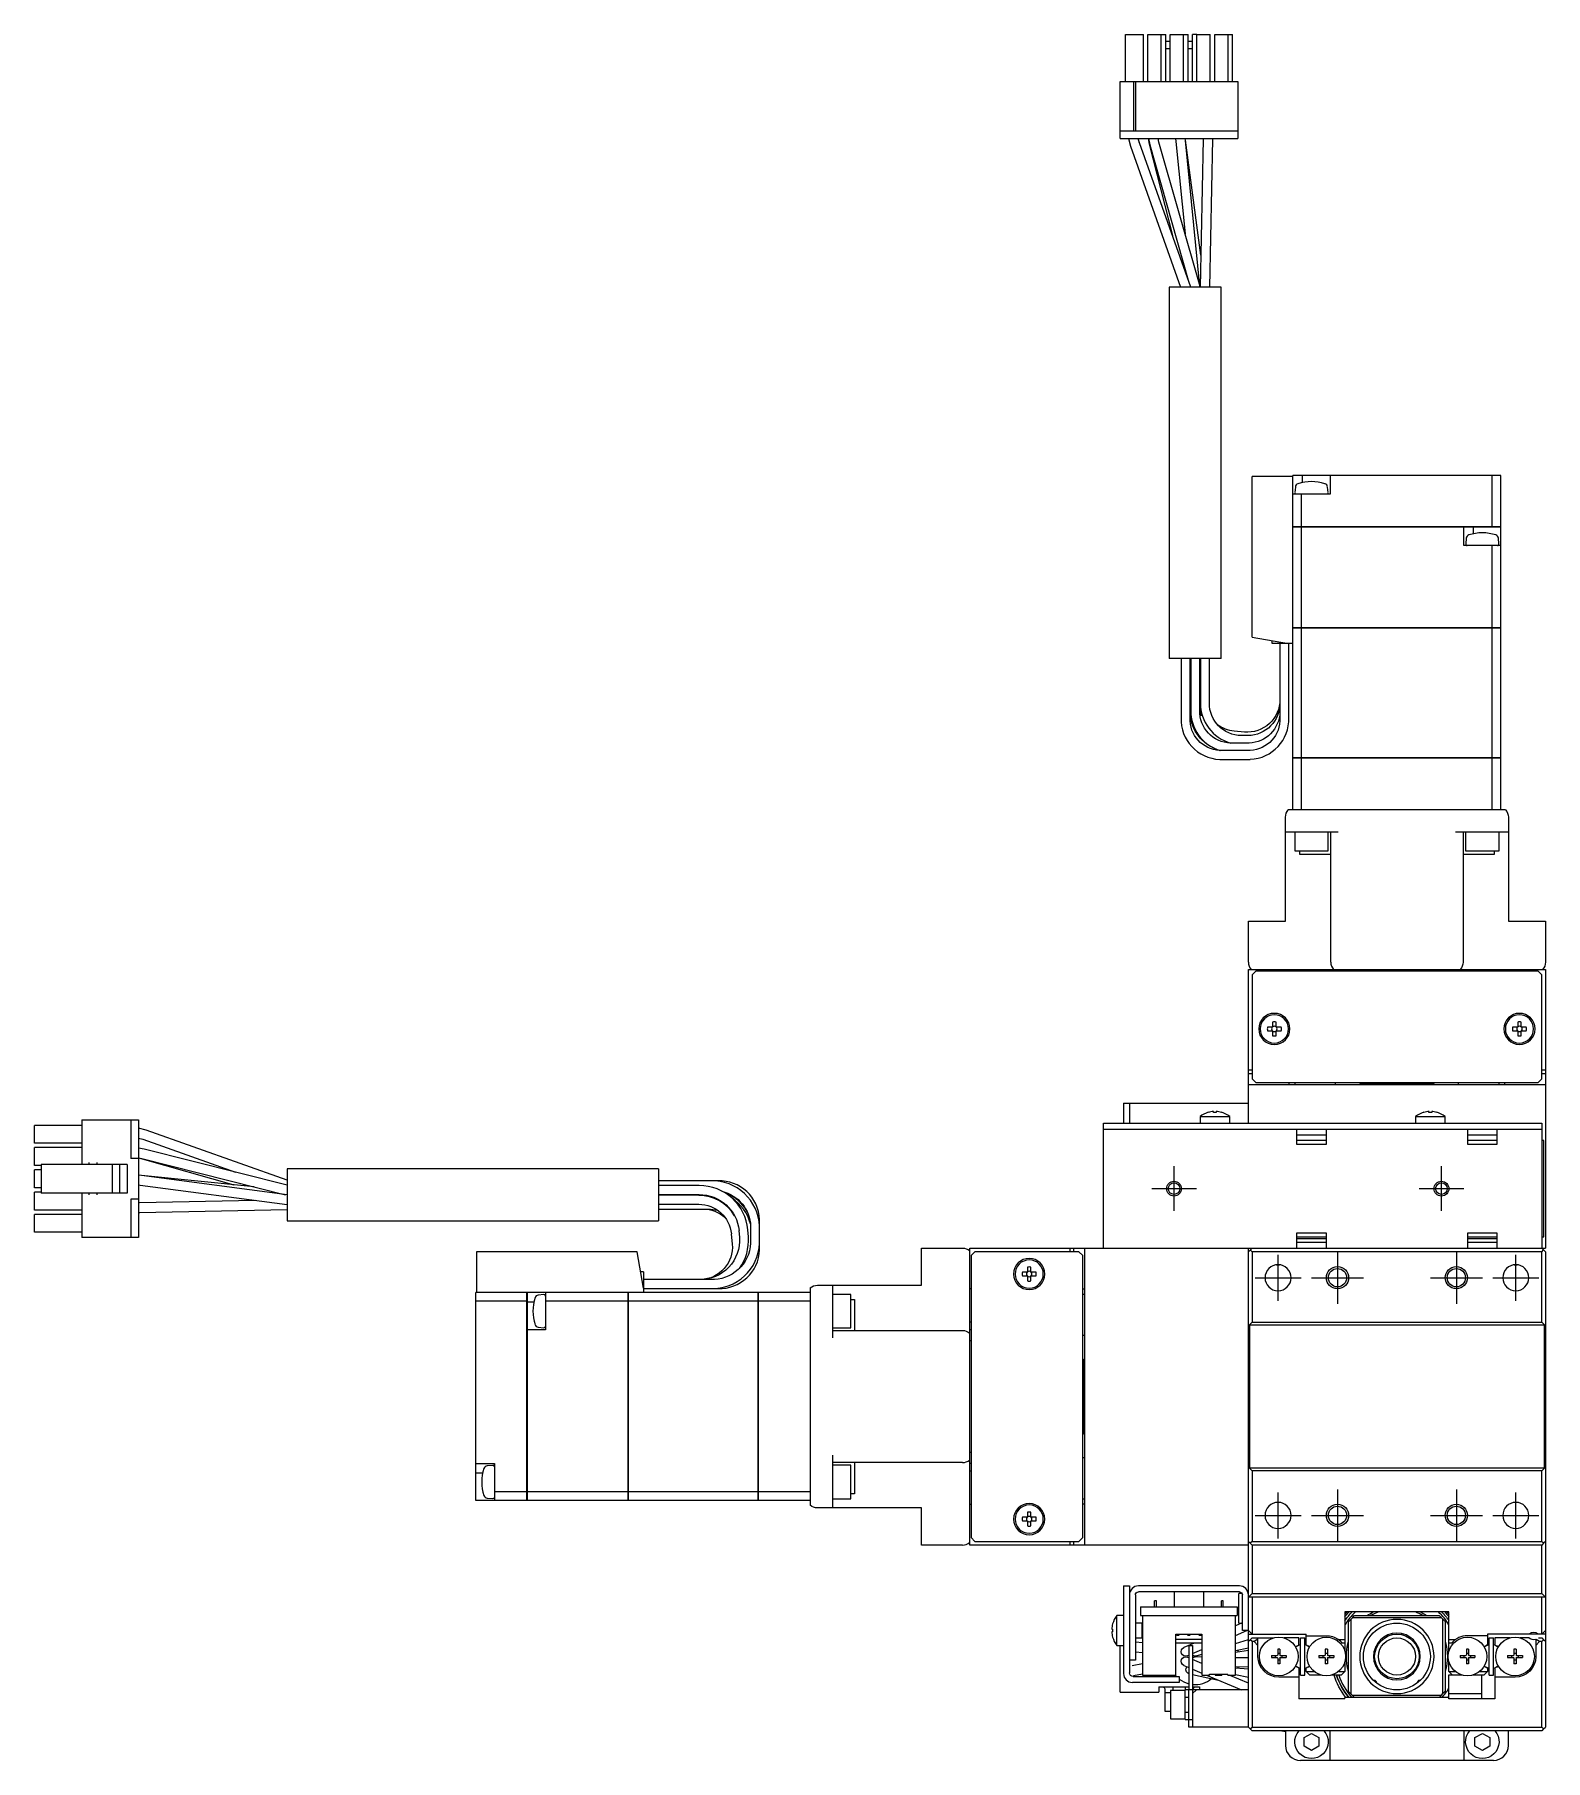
# Model space of a CAD drawing. Extents: x 0 to 1083, y -8 to 883.
# Drawn here: x 880.1 to 1083.5, y 329.9 to 562.3 of the extents above; entities that cross this region are included whole.
import ezdxf

# ---------------------------------------------------------------- set-up
doc = ezdxf.new("R2010")
doc.units = 0
doc.header["$LTSCALE"] = 0.5
doc.linetypes.add('CENTER', pattern=[50.8, 31.75, -6.35, 6.35, -6.35])
for name, color, linetype in [('MSM_CENTER', 1, 'CENTER'), ('MSM_CONTINUOUS', 7, 'CONTINUOUS'), ('MSM_NARROW', 5, 'CONTINUOUS')]:
    doc.layers.add(name, color=color, linetype=linetype)

msp = doc.modelspace()

# ---------------------------------------------------------------- linework, layer by layer
at = {"layer": 'MSM_CENTER'}
for p, q in [((1033.49, 403.91), (1033.49, 409.91)), ((1069.49, 403.91), (1069.49, 409.91)), ((1030.49, 406.91), (1036.49, 406.91)), ((1066.49, 406.91), (1072.49, 406.91)), ((1047.49, 391.81), (1047.49, 398.01)), ((1055.49, 398.41), (1055.49, 391.41)), ((1071.49, 398.41), (1071.49, 391.41)), ((1079.49, 391.81), (1079.49, 398.01)), ((1044.39, 394.91), (1050.59, 394.91)), ((1051.99, 394.91), (1058.99, 394.91)), ((1067.99, 394.91), (1074.99, 394.91)), ((1076.39, 394.91), (1082.59, 394.91)), ((1047.49, 359.81), (1047.49, 366.01)), ((1055.49, 366.41), (1055.49, 359.41)), ((1071.49, 366.41), (1071.49, 359.41)), ((1079.49, 359.81), (1079.49, 366.01)), ((1044.39, 362.91), (1050.59, 362.91)), ((1051.99, 362.91), (1058.99, 362.91)), ((1067.99, 362.91), (1074.99, 362.91)), ((1076.39, 362.91), (1082.59, 362.91))]:
    msp.add_line(p, q, dxfattribs=at)
at = {"layer": 'MSM_CONTINUOUS'}
for p, q in [((1026.97, 555.96), (1026.97, 562.31)), ((1026.97, 562.31), (1029.37, 562.31)), ((1029.37, 555.96), (1029.37, 562.31)), ((1029.97, 562.31), (1031.77, 562.31)), ((1029.97, 555.96), (1029.97, 562.31)), ((1031.77, 555.96), (1031.77, 562.31)), ((1031.77, 562.31), (1032.37, 562.31)), ((1032.37, 555.96), (1032.37, 562.31)), ((1032.37, 561.42), (1032.97, 561.42)), ((1032.37, 560.42), (1032.97, 560.42)), ((1032.97, 555.96), (1032.97, 562.31)), ((1032.97, 562.31), (1034.77, 562.31)), ((1034.77, 555.96), (1034.77, 562.31)), ((1034.77, 562.31), (1035.37, 562.31)), ((1035.37, 555.96), (1035.37, 562.31)), ((1035.37, 561.42), (1035.97, 561.42)), ((1035.37, 560.42), (1035.97, 560.42)), ((1035.97, 555.96), (1035.97, 562.31)), ((1036.57, 562.31), (1035.97, 562.31)), ((1036.57, 555.96), (1036.57, 562.31)), ((1036.57, 562.31), (1038.37, 562.31)), ((1038.37, 555.96), (1038.37, 562.31)), ((1038.97, 555.96), (1038.97, 562.31)), ((1038.97, 562.31), (1040.77, 562.31)), ((1040.77, 555.96), (1040.77, 562.31)), ((1040.77, 562.31), (1041.37, 562.31)), ((1041.37, 555.96), (1041.37, 562.31)), ((1026.24, 548.31), (1026.24, 555.96)), ((1026.24, 555.96), (1042.09, 555.96)), ((1028.02, 555.96), (1028.02, 549.33)), ((1028.32, 555.96), (1028.32, 549.33)), ((1042.09, 555.96), (1042.09, 548.31)), ((1026.24, 549.33), (1042.09, 549.33)), ((1026.24, 548.31), (1042.09, 548.31)), ((1027.36, 548.31), (1027.62, 547.28)), ((1027.62, 547.28), (1034.35, 528.31)), ((1028.84, 547.71), (1028.68, 548.31)), ((1028.84, 547.7), (1028.68, 548.31)), ((1035.73, 528.31), (1028.84, 547.71)), ((1030.02, 548.31), (1030.16, 547.55)), ((1030.03, 548.31), (1030.21, 547.46)), ((1030.16, 547.55), (1033.27, 535.24)), ((1030.21, 547.46), (1035.4, 529.25)), ((1031.46, 547.81), (1031.35, 548.31)), ((1036.99, 528.39), (1031.46, 547.81)), ((1033.7, 548.31), (1033.73, 547.9)), ((1033.73, 547.9), (1034.97, 535.49)), ((1035.02, 548.03), (1035, 548.31)), ((1036.98, 528.43), (1035.02, 548.03)), ((1037.08, 532.61), (1035.03, 548.07)), ((1037.39, 548.23), (1036.99, 528.31)), ((1037.39, 548.31), (1037.39, 548.23)), ((1037.39, 548.31), (1037.39, 548.16)), ((1038.29, 528.31), (1038.69, 548.2)), ((1038.69, 548.2), (1038.69, 548.31)), ((1039.84, 528.31), (1032.84, 528.31)), ((1032.84, 528.31), (1032.84, 478.31)), ((1039.84, 478.31), (1039.84, 528.31)), ((1043.99, 481.17), (1043.99, 502.81)), ((1049.49, 502.81), (1043.99, 502.81)), ((1049.49, 464.91), (1049.49, 502.91)), ((1077.49, 502.91), (1049.49, 502.91)), ((1050.74, 502.91), (1050.74, 501.97)), ((1054.49, 502.91), (1054.49, 500.41)), ((1076.33, 496.02), (1076.33, 502.91)), ((1077.49, 496.02), (1077.49, 502.91)), ((1054.49, 500.41), (1049.49, 500.41)), ((1049.83, 501.38), (1049.76, 500.62)), ((1050.64, 496.02), (1050.64, 500.41)), ((1054.22, 500.62), (1054.15, 501.38)), ((1049.49, 496.02), (1077.49, 496.02)), ((1077.49, 496.01), (1049.49, 496.01)), ((1049.5, 496.01), (1049.5, 496.02)), ((1050.64, 482.41), (1050.64, 496.01)), ((1050.65, 496.01), (1050.65, 496.02)), ((1072.49, 493.51), (1072.49, 496.01)), ((1073.74, 496.01), (1073.74, 495.08)), ((1076.32, 496.01), (1076.32, 496.02)), ((1077.48, 496.01), (1077.48, 496.02)), ((1077.49, 482.41), (1077.49, 496.01)), ((1077.49, 493.51), (1072.49, 493.51)), ((1072.83, 494.49), (1072.76, 493.73)), ((1076.33, 482.41), (1076.33, 493.51)), ((1077.22, 493.73), (1077.15, 494.49)), ((1043.99, 481.17), (1048.89, 480.31)), ((1049.49, 482.41), (1077.49, 482.41)), ((1077.49, 482.4), (1049.49, 482.4)), ((1049.5, 482.41), (1049.5, 482.4)), ((1050.64, 464.91), (1050.64, 482.4)), ((1050.65, 482.41), (1050.65, 482.4)), ((1076.32, 482.41), (1076.32, 482.4)), ((1076.33, 464.91), (1076.33, 482.4)), ((1077.48, 482.41), (1077.48, 482.4)), ((1077.49, 464.91), (1077.49, 482.4)), ((1046.69, 480.31), (1046.69, 480.7)), ((1049.49, 480.31), (1046.69, 480.31)), ((1047.74, 480.31), (1047.74, 470.31)), ((1048.94, 470.31), (1048.94, 480.31)), ((1039.84, 478.31), (1032.84, 478.31)), ((1034.44, 478.31), (1034.44, 470.31)), ((1035.64, 470.31), (1035.64, 478.31)), ((1035.74, 478.31), (1035.74, 471.31)), ((1036.94, 471.31), (1036.94, 478.31)), ((1037.04, 478.31), (1037.04, 471.31)), ((1038.24, 472.31), (1038.24, 478.31)), ((1037.09, 470.6), (1036.94, 471.81)), ((1047.74, 472.79), (1047.73, 472.55)), ((1035.82, 469.81), (1036.05, 469.41)), ((1037.04, 471.31), (1037.09, 470.6)), ((1037.09, 470.6), (1037.1, 470.58)), ((1037.1, 470.58), (1037.09, 470.6)), ((1042.97, 468.38), (1041.59, 468.51)), ((1043.43, 467.91), (1042.55, 467.91)), ((1039.64, 465.92), (1039.68, 465.91)), ((1043.74, 465.91), (1039.64, 465.91)), ((1043.58, 466.91), (1041.1, 466.91)), ((1049.49, 464.91), (1077.49, 464.91)), ((1049.49, 457.91), (1049.49, 464.9)), ((1077.49, 464.9), (1049.49, 464.9)), ((1049.5, 464.91), (1049.5, 464.9)), ((1050.64, 457.91), (1050.64, 464.9)), ((1050.65, 464.91), (1050.65, 464.9)), ((1076.32, 464.91), (1076.32, 464.9)), ((1076.33, 457.91), (1076.33, 464.9)), ((1077.48, 464.91), (1077.48, 464.9)), ((1077.49, 457.91), (1077.49, 464.9)), ((1039.64, 464.71), (1043.74, 464.71)), ((1078.11, 457.91), (1048.87, 457.91)), ((1048.49, 442.91), (1048.49, 456.91)), ((1078.49, 456.91), (1078.49, 442.91)), ((1055.59, 454.91), (1048.49, 454.91)), ((1049.74, 454.91), (1049.74, 452.41)), ((1054.24, 452.41), (1054.24, 454.91)), ((1054.59, 437.41), (1054.59, 454.91)), ((1078.49, 454.91), (1071.39, 454.91)), ((1072.39, 454.91), (1072.39, 437.41)), ((1072.74, 454.91), (1072.74, 452.41)), ((1077.24, 452.41), (1077.24, 454.91)), ((1049.74, 452.41), (1054.24, 452.41)), ((1050.41, 451.91), (1050.41, 452.41)), ((1054.59, 451.91), (1050.41, 451.91)), ((1076.57, 451.91), (1072.39, 451.91)), ((1072.74, 452.41), (1077.24, 452.41)), ((1076.57, 452.41), (1076.57, 451.91)), ((1043.49, 442.91), (1048.49, 442.91)), ((1043.49, 437.41), (1043.49, 442.91)), ((1078.49, 442.91), (1083.49, 442.91)), ((1083.49, 442.91), (1083.49, 437.41)), ((1043.49, 415.71), (1043.49, 436.41)), ((1043.49, 436.41), (1083.49, 436.41)), ((1044.49, 436.21), (1043.99, 435.71)), ((1043.99, 435.71), (1043.99, 421.71)), ((1082.49, 436.21), (1044.49, 436.21)), ((1048.99, 436.41), (1048.99, 436.21)), ((1053.49, 436.41), (1053.49, 436.21)), ((1054.49, 436.21), (1054.49, 436.41)), ((1055.99, 436.41), (1055.99, 436.21)), ((1070.99, 436.21), (1070.99, 436.41)), ((1072.49, 436.21), (1072.49, 436.41)), ((1073.49, 436.21), (1073.49, 436.41)), ((1077.99, 436.21), (1077.99, 436.41)), ((1082.99, 435.71), (1082.49, 436.21)), ((1082.99, 421.71), (1082.99, 435.71)), ((1083.49, 436.41), (1083.49, 398.91)), ((1046.75, 428.65), (1046.07, 428.65)), ((1046.07, 428.17), (1046.75, 428.17)), ((1046.75, 429.33), (1046.75, 428.65)), ((1046.75, 428.17), (1046.75, 427.49)), ((1047.23, 428.65), (1047.23, 429.33)), ((1047.91, 428.65), (1047.23, 428.65)), ((1047.23, 428.17), (1047.91, 428.17)), ((1047.23, 427.49), (1047.23, 428.17)), ((1079.75, 428.65), (1079.07, 428.65)), ((1079.07, 428.17), (1079.75, 428.17)), ((1079.75, 429.33), (1079.75, 428.65)), ((1079.75, 428.17), (1079.75, 427.49)), ((1080.23, 428.65), (1080.23, 429.33)), ((1080.91, 428.65), (1080.23, 428.65)), ((1080.23, 427.49), (1080.23, 428.17)), ((1080.23, 428.17), (1080.91, 428.17)), ((1043.49, 422.91), (1043.99, 422.91)), ((1043.49, 422.41), (1043.99, 422.41)), ((1043.49, 420.91), (1083.49, 420.91)), ((1043.99, 421.71), (1044.49, 421.21)), ((1044.49, 421.21), (1082.49, 421.21)), ((1048.99, 420.91), (1048.99, 421.21)), ((1049.74, 421.21), (1049.74, 420.91)), ((1055.24, 420.91), (1055.24, 421.21)), ((1058.49, 421.21), (1058.49, 421.11)), ((1058.49, 421.11), (1068.49, 421.11)), ((1058.49, 421.11), (1058.69, 420.91)), ((1068.29, 420.91), (1068.49, 421.11)), ((1068.49, 421.11), (1068.49, 421.21)), ((1071.74, 421.21), (1071.74, 420.91)), ((1077.24, 420.91), (1077.24, 421.21)), ((1077.99, 421.21), (1077.99, 420.91)), ((1082.49, 421.21), (1082.99, 421.71)), ((1082.99, 422.91), (1083.49, 422.91)), ((1082.99, 422.41), (1083.49, 422.41)), ((1026.69, 418.41), (1026.69, 415.71)), ((1026.69, 418.41), (1043.49, 418.41)), ((1027.49, 418.41), (1027.49, 415.71)), ((886.44, 416.16), (886.44, 410.16)), ((886.44, 416.16), (894.09, 416.16)), ((893.07, 416.16), (893.07, 410.96)), ((894.09, 416.16), (894.09, 400.31)), ((1036.99, 416.61), (1040.99, 416.61)), ((1036.99, 416.61), (1036.99, 415.71)), ((1038.1, 417.18), (1038.1, 417.18)), ((1038.81, 417.18), (1038.81, 417.3)), ((1039.17, 417.18), (1038.81, 417.18)), ((1039.17, 417.3), (1039.17, 417.18)), ((1039.88, 417.18), (1039.88, 417.18)), ((1040.99, 415.71), (1040.99, 416.61)), ((1065.99, 416.61), (1069.99, 416.61)), ((1065.99, 416.61), (1065.99, 415.71)), ((1067.1, 417.18), (1067.1, 417.18)), ((1067.81, 417.18), (1067.81, 417.3)), ((1068.17, 417.18), (1067.81, 417.18)), ((1068.17, 417.3), (1068.17, 417.18)), ((1068.88, 417.18), (1068.88, 417.18)), ((1069.99, 415.71), (1069.99, 416.61)), ((880.09, 413.03), (880.09, 415.43)), ((886.44, 415.43), (880.09, 415.43)), ((895.12, 414.78), (894.09, 415.04)), ((895.13, 414.78), (894.09, 415.04)), ((894.09, 413.72), (894.69, 413.55)), ((914.09, 408.05), (895.12, 414.78)), ((1023.99, 415.71), (1082.99, 415.71)), ((1023.99, 398.91), (1023.99, 415.71)), ((1023.99, 414.91), (1082.99, 414.91)), ((1049.99, 414.91), (1049.99, 412.91)), ((1053.99, 414.11), (1049.99, 414.11)), ((1053.99, 412.91), (1053.99, 414.91)), ((1072.99, 414.91), (1072.99, 412.91)), ((1076.99, 414.11), (1072.99, 414.11)), ((1076.99, 412.91), (1076.99, 414.91)), ((1082.99, 415.71), (1082.99, 398.91)), ((886.44, 413.03), (880.09, 413.03)), ((880.09, 410.03), (880.09, 412.43)), ((886.44, 412.43), (880.09, 412.43)), ((894.85, 412.24), (894.09, 412.37)), ((894.69, 413.56), (907.16, 409.13)), ((914.09, 407.38), (894.85, 412.24)), ((1053.99, 413.41), (1049.99, 413.41)), ((1049.99, 412.91), (1053.99, 412.91)), ((1076.99, 413.41), (1072.99, 413.41)), ((1072.99, 412.91), (1076.99, 412.91)), ((1083.29, 413.41), (1082.99, 413.41)), ((1083.29, 400.41), (1083.29, 413.41)), ((880.98, 410.03), (880.09, 410.03)), ((880.09, 407.03), (880.09, 409.43)), ((880.98, 409.43), (880.09, 409.43)), ((880.98, 410.16), (880.98, 406.3)), ((892.54, 410.16), (880.98, 410.16)), ((887.39, 410.41), (887.39, 410.16)), ((888.54, 410.16), (888.54, 410.41)), ((890.52, 410.16), (890.52, 406.3)), ((891.54, 410.16), (891.54, 406.3)), ((892.54, 410.16), (892.54, 406.3)), ((894.09, 410.96), (893.07, 410.96)), ((894.09, 411.06), (894.53, 410.98)), ((894.09, 411.05), (894.58, 410.94)), ((894.53, 410.98), (913.87, 406.09)), ((894.58, 410.94), (906.91, 407.43)), ((914.09, 409.56), (914.09, 402.56)), ((964.09, 409.56), (914.09, 409.56)), ((964.09, 409.56), (964.09, 402.56)), ((880.98, 407.03), (880.09, 407.03)), ((894.5, 408.67), (894.09, 408.7)), ((894.5, 408.66), (894.09, 408.7)), ((894.09, 407.4), (894.33, 407.37)), ((894.33, 407.37), (914.09, 404.75)), ((909.67, 407.15), (894.5, 408.67)), ((914.09, 406.06), (894.5, 408.66)), ((972.09, 407.96), (964.09, 407.96)), ((969.54, 407.31), (964.09, 407.31)), ((880.98, 406.43), (880.09, 406.43)), ((880.09, 404.03), (880.09, 406.43)), ((892.54, 406.3), (880.98, 406.3)), ((886.44, 406.3), (886.44, 400.31)), ((887.39, 406.3), (887.39, 406.05)), ((888.54, 406.05), (888.54, 406.3)), ((894.09, 405.5), (893.07, 405.5)), ((893.07, 405.5), (893.07, 400.31)), ((894.24, 405.01), (894.09, 405.01)), ((909.79, 405.32), (894.24, 405.01)), ((964.09, 406.11), (969.54, 406.11)), ((969.51, 406.01), (964.09, 406.01)), ((964.09, 404.81), (969.51, 404.81)), ((886.44, 404.03), (880.09, 404.03)), ((886.44, 403.43), (880.09, 403.43)), ((880.09, 401.03), (880.09, 403.43)), ((894.09, 403.71), (894.2, 403.71)), ((894.09, 403.71), (894.27, 403.71)), ((894.2, 403.71), (914.09, 404.11)), ((914.09, 402.56), (964.09, 402.56)), ((964.09, 404.16), (971.09, 404.16)), ((971.09, 404.16), (972.01, 404.03)), ((977.69, 398.66), (977.69, 402.76)), ((886.44, 401.03), (880.09, 401.03)), ((894.09, 400.31), (886.44, 400.31)), ((973.89, 400.81), (974.01, 399.42)), ((974.92, 401.25), (974.99, 400.33)), ((976.19, 400.42), (976.12, 401.34)), ((976.49, 401.84), (976.49, 399.58)), ((1053.99, 400.91), (1049.99, 400.91)), ((1049.99, 400.91), (1049.99, 398.91)), ((1049.99, 400.41), (1053.99, 400.41)), ((1049.99, 400.21), (1053.99, 400.21)), ((1053.99, 398.91), (1053.99, 400.91)), ((1076.99, 400.91), (1072.99, 400.91)), ((1072.99, 400.91), (1072.99, 398.91)), ((1072.99, 400.41), (1076.99, 400.41)), ((1072.99, 400.21), (1076.99, 400.21)), ((1076.99, 398.91), (1076.99, 400.91)), ((1082.99, 400.41), (1083.29, 400.41)), ((939.59, 398.41), (939.59, 392.91)), ((961.23, 398.41), (939.59, 398.41)), ((962.09, 393.51), (961.23, 398.41)), ((999.49, 393.91), (999.49, 398.91)), ((999.49, 398.91), (1004.99, 398.91)), ((1005.99, 398.91), (1083.49, 398.91)), ((1005.99, 358.91), (1005.99, 398.91)), ((1006.69, 398.41), (1006.19, 397.91)), ((1006.19, 397.91), (1006.19, 359.91)), ((1020.69, 398.41), (1006.69, 398.41)), ((1019.49, 398.41), (1019.49, 398.91)), ((1019.99, 398.41), (1019.99, 398.91)), ((1021.19, 397.91), (1020.69, 398.41)), ((1021.19, 359.91), (1021.19, 397.91)), ((1021.49, 358.91), (1021.49, 398.91)), ((1043.49, 334.41), (1043.49, 398.91)), ((1043.49, 398.41), (1043.99, 398.91)), ((1043.74, 398.66), (1043.99, 398.41)), ((1043.99, 398.41), (1043.99, 388.91)), ((1082.99, 398.41), (1043.99, 398.41)), ((1049.99, 399.71), (1050.94, 399.71)), ((1050.94, 399.71), (1053.04, 399.71)), ((1053.04, 399.71), (1053.99, 399.71)), ((1072.99, 399.71), (1073.94, 399.71)), ((1073.94, 399.71), (1076.04, 399.71)), ((1076.04, 399.71), (1076.99, 399.71)), ((1082.99, 398.91), (1083.49, 398.41)), ((1082.99, 398.41), (1083.24, 398.66)), ((1082.99, 388.91), (1082.99, 398.41)), ((1083.49, 398.41), (1083.49, 334.41)), ((962.09, 395.71), (961.7, 395.71)), ((962.09, 395.71), (962.09, 392.91)), ((1013.75, 395.65), (1013.07, 395.65)), ((1013.07, 395.17), (1013.75, 395.17)), ((1013.75, 396.33), (1013.75, 395.65)), ((1013.75, 395.17), (1013.75, 394.49)), ((1014.23, 395.65), (1014.23, 396.33)), ((1014.91, 395.65), (1014.23, 395.65)), ((1014.23, 394.49), (1014.23, 395.17)), ((1014.23, 395.17), (1014.91, 395.17)), ((1047.29, 396.65), (1047.69, 396.65)), ((1079.29, 396.65), (1079.69, 396.65)), ((977.49, 392.91), (939.49, 392.91)), ((939.49, 364.91), (939.49, 392.91)), ((946.38, 364.91), (946.38, 392.91)), ((946.39, 392.9), (946.38, 392.9)), ((946.39, 392.91), (946.39, 364.91)), ((948.89, 392.91), (948.89, 387.91)), ((959.99, 364.91), (959.99, 392.91)), ((959.99, 392.9), (960, 392.9)), ((960, 392.91), (960, 364.91)), ((971.09, 394.66), (962.09, 394.66)), ((962.09, 393.46), (972.09, 393.46)), ((977.49, 364.91), (977.49, 392.91)), ((977.49, 392.9), (977.5, 392.9)), ((977.5, 392.91), (977.5, 364.91)), ((984.49, 392.91), (977.5, 392.91)), ((984.49, 393.53), (984.49, 364.29)), ((985.49, 393.91), (999.49, 393.91)), ((987.49, 393.91), (987.49, 386.81)), ((1006.19, 393.41), (1005.99, 393.41)), ((1021.19, 393.41), (1021.49, 393.41)), ((946.38, 391.75), (939.49, 391.75)), ((946.39, 391.76), (946.38, 391.76)), ((946.39, 391.66), (947.32, 391.66)), ((948.67, 392.64), (947.9, 392.57)), ((959.99, 391.75), (948.89, 391.75)), ((959.99, 391.76), (960, 391.76)), ((977.49, 391.75), (960, 391.75)), ((977.49, 391.76), (977.5, 391.76)), ((984.49, 391.75), (977.5, 391.75)), ((989.99, 392.66), (987.49, 392.66)), ((989.99, 388.16), (989.99, 392.66)), ((989.99, 391.99), (990.49, 391.99)), ((990.49, 391.99), (990.49, 387.81)), ((1021.49, 392.66), (1021.19, 392.66)), ((947.9, 388.24), (948.67, 388.18)), ((987.49, 388.16), (989.99, 388.16)), ((1006.19, 388.91), (1005.99, 388.91)), ((1043.99, 388.91), (1043.64, 388.56)), ((1043.64, 388.56), (1043.64, 369.26)), ((1043.64, 388.56), (1083.34, 388.56)), ((1043.99, 388.91), (1082.99, 388.91)), ((1083.34, 388.56), (1082.99, 388.91)), ((1083.34, 369.26), (1083.34, 388.56)), ((948.89, 387.91), (946.39, 387.91)), ((987.49, 387.81), (1004.99, 387.81)), ((1006.19, 387.91), (1005.99, 387.91)), ((1006.19, 386.41), (1005.99, 386.41)), ((1021.19, 387.16), (1021.49, 387.16)), ((1021.29, 383.91), (1021.19, 383.91)), ((1021.29, 373.91), (1021.29, 383.91)), ((1021.49, 383.71), (1021.29, 383.91)), ((1021.19, 373.91), (1021.29, 373.91)), ((1021.29, 373.91), (1021.49, 374.11)), ((939.49, 369.91), (941.99, 369.91)), ((941.78, 369.64), (941.01, 369.57)), ((941.99, 369.91), (941.99, 364.91)), ((987.49, 371.01), (987.49, 363.91)), ((1004.99, 370.01), (987.49, 370.01)), ((989.99, 369.66), (987.49, 369.66)), ((989.99, 365.16), (989.99, 369.66)), ((990.49, 370.01), (990.49, 365.83)), ((1005.99, 371.41), (1006.19, 371.41)), ((1006.19, 369.91), (1005.99, 369.91)), ((1021.49, 370.66), (1021.19, 370.66)), ((939.49, 368.66), (940.43, 368.66)), ((1005.99, 368.91), (1006.19, 368.91)), ((1043.64, 369.26), (1043.99, 368.91)), ((1083.34, 369.26), (1043.64, 369.26)), ((1043.99, 368.91), (1043.99, 359.41)), ((1082.99, 368.91), (1043.99, 368.91)), ((1082.99, 368.91), (1083.34, 369.26)), ((1082.99, 359.41), (1082.99, 368.91)), ((946.38, 364.91), (939.49, 364.91)), ((941.01, 365.24), (941.78, 365.18)), ((946.38, 366.06), (941.99, 366.06)), ((946.39, 366.07), (946.38, 366.07)), ((946.39, 364.92), (946.38, 364.92)), ((959.99, 366.06), (946.39, 366.06)), ((959.99, 364.91), (946.39, 364.91)), ((959.99, 366.07), (960, 366.07)), ((959.99, 364.92), (960, 364.92)), ((977.49, 366.06), (960, 366.06)), ((977.49, 364.91), (960, 364.91)), ((977.49, 366.07), (977.5, 366.07)), ((977.49, 364.92), (977.5, 364.92)), ((984.49, 366.06), (977.5, 366.06)), ((984.49, 364.91), (977.5, 364.91)), ((987.49, 365.16), (989.99, 365.16)), ((990.49, 365.83), (989.99, 365.83)), ((1021.19, 365.16), (1021.49, 365.16)), ((999.49, 363.91), (985.49, 363.91)), ((999.49, 358.91), (999.49, 363.91)), ((1005.99, 364.41), (1006.19, 364.41)), ((1013.75, 362.65), (1013.07, 362.65)), ((1013.75, 363.33), (1013.75, 362.65)), ((1014.23, 362.65), (1014.23, 363.33)), ((1014.91, 362.65), (1014.23, 362.65)), ((1021.49, 364.41), (1021.19, 364.41)), ((1013.07, 362.17), (1013.75, 362.17)), ((1013.75, 362.17), (1013.75, 361.49)), ((1014.23, 361.49), (1014.23, 362.17)), ((1014.23, 362.17), (1014.91, 362.17)), ((1004.99, 358.91), (999.49, 358.91)), ((1043.49, 358.91), (1005.99, 358.91)), ((1006.19, 359.91), (1006.69, 359.41)), ((1006.69, 359.41), (1020.69, 359.41)), ((1019.49, 358.91), (1019.49, 359.41)), ((1019.99, 358.91), (1019.99, 359.41)), ((1020.69, 359.41), (1021.19, 359.91)), ((1043.99, 358.91), (1043.49, 359.41)), ((1043.99, 359.41), (1043.74, 359.16)), ((1043.99, 359.41), (1082.99, 359.41)), ((1043.99, 358.91), (1043.99, 352.41)), ((1082.99, 358.91), (1043.99, 358.91)), ((1083.24, 359.16), (1082.99, 359.41)), ((1083.24, 359.16), (1082.99, 358.91)), ((1082.99, 352.41), (1082.99, 358.91)), ((1083.49, 359.41), (1083.24, 359.16)), ((1026.69, 353.41), (1027.49, 353.41)), ((1026.69, 353.41), (1026.69, 341.61)), ((1027.49, 353.41), (1027.49, 341.71)), ((1042.29, 353.41), (1028.69, 353.41)), ((1028.29, 352.21), (1028.29, 343.41)), ((1042.29, 352.61), (1028.69, 352.61)), ((1030.86, 350.61), (1030.86, 351.41)), ((1031.11, 351.41), (1030.86, 351.41)), ((1031.11, 350.61), (1031.11, 351.41)), ((1033.49, 352.61), (1033.49, 350.61)), ((1037.49, 350.61), (1037.49, 352.61)), ((1039.86, 350.61), (1039.86, 351.41)), ((1040.11, 351.41), (1039.86, 351.41)), ((1040.11, 350.61), (1040.11, 351.41)), ((1042.19, 348.41), (1042.19, 352.41)), ((1042.64, 352.41), (1042.19, 352.41)), ((1042.69, 347.41), (1042.69, 352.21)), ((1043.49, 351.91), (1043.99, 352.41)), ((1083.49, 351.91), (1043.49, 351.91)), ((1043.99, 352.41), (1082.99, 352.41)), ((1043.99, 351.91), (1043.99, 346.91)), ((1082.99, 352.41), (1083.49, 351.91)), ((1082.99, 346.91), (1082.99, 351.91)), ((1025.79, 345.41), (1025.79, 349.41)), ((1026.69, 349.41), (1025.79, 349.41)), ((1028.99, 350.61), (1041.99, 350.61)), ((1028.99, 350.61), (1028.99, 349.41)), ((1028.99, 349.41), (1041.99, 349.41)), ((1029.24, 349.41), (1029.24, 341.41)), ((1041.74, 341.41), (1041.74, 349.41)), ((1041.99, 350.61), (1041.99, 349.41)), ((1070.49, 349.91), (1056.49, 349.91)), ((1056.49, 349.91), (1056.49, 344.62)), ((1056.99, 348.61), (1057.29, 348.91)), ((1056.99, 339.21), (1056.99, 348.61)), ((1057.49, 349.11), (1057.29, 348.91)), ((1057.29, 348.91), (1057.29, 338.91)), ((1057.49, 349.11), (1057.79, 349.41)), ((1069.49, 349.11), (1057.49, 349.11)), ((1057.79, 349.41), (1069.19, 349.41)), ((1069.19, 349.41), (1069.99, 348.61)), ((1069.69, 338.91), (1069.69, 348.91)), ((1069.99, 348.61), (1069.99, 339.21)), ((1070.49, 344.62), (1070.49, 349.91)), ((1025.1, 347.59), (1025.22, 347.59)), ((1025.22, 347.23), (1025.1, 347.23)), ((1025.22, 348.3), (1025.22, 348.29)), ((1025.22, 347.59), (1025.22, 347.23)), ((1025.22, 346.52), (1025.22, 346.52)), ((1029.19, 348.41), (1028.29, 348.41)), ((1028.29, 346.41), (1029.19, 346.41)), ((1029.19, 346.41), (1029.19, 348.41)), ((1029.24, 348.36), (1029.19, 348.41)), ((1029.19, 346.41), (1029.24, 346.46)), ((1033.74, 346.91), (1037.24, 346.91)), ((1033.74, 341.41), (1033.74, 346.91)), ((1037.24, 346.91), (1037.24, 341.41)), ((1042.57, 348.41), (1041.74, 348.06)), ((1041.74, 346.75), (1043.28, 347.41)), ((1042.19, 348.41), (1042.69, 348.41)), ((1043.49, 347.41), (1042.69, 347.41)), ((1043.49, 347.41), (1043.99, 346.91)), ((1043.49, 346.91), (1051.29, 346.91)), ((1043.74, 346.16), (1043.99, 346.41)), ((1043.99, 346.41), (1046.88, 346.41)), ((1044.79, 343.91), (1044.79, 346.41)), ((1050.29, 346.41), (1048.3, 346.41)), ((1050.29, 345.46), (1050.29, 346.41)), ((1050.49, 341.41), (1050.49, 346.41)), ((1050.49, 346.41), (1051.09, 346.41)), ((1051.09, 341.41), (1051.09, 346.41)), ((1051.29, 345.46), (1051.29, 346.91)), ((1051.29, 346.71), (1053.99, 346.71)), ((1075.69, 346.71), (1072.99, 346.71)), ((1083.49, 346.91), (1075.69, 346.91)), ((1075.69, 346.91), (1075.69, 345.46)), ((1075.89, 341.41), (1075.89, 346.41)), ((1075.89, 346.41), (1076.49, 346.41)), ((1076.49, 341.41), (1076.49, 346.41)), ((1078.68, 346.41), (1076.69, 346.41)), ((1076.69, 346.41), (1076.69, 345.46)), ((1081.23, 346.41), (1080.1, 346.41)), ((1082.55, 346.41), (1082.99, 346.41)), ((1082.99, 346.91), (1083.49, 347.41)), ((1082.99, 346.41), (1083.24, 346.16)), ((1025.79, 345.41), (1026.69, 345.41)), ((1026.24, 339.1), (1026.24, 345.41)), ((1029.24, 345.74), (1028.29, 345.83)), ((1028.29, 344.52), (1029.24, 344.43)), ((1037.24, 346.21), (1033.74, 346.21)), ((1037.24, 345.71), (1033.74, 345.71)), ((1036.21, 345.71), (1034.8, 345.11)), ((1035.27, 344.01), (1035.49, 344.1)), ((1035.49, 345.41), (1035.99, 345.41)), ((1035.49, 345.41), (1035.49, 339.41)), ((1035.99, 345.41), (1035.99, 334.41)), ((1035.99, 344.31), (1037.24, 344.84)), ((1036.52, 343.99), (1037.24, 344.22)), ((1041.74, 345.66), (1043.49, 346.22)), ((1041.74, 344.73), (1043.49, 345.07)), ((1043.49, 344.71), (1041.74, 344.46)), ((1042.09, 344.8), (1042.09, 344.51)), ((1043.74, 346.16), (1043.49, 345.91)), ((1043.99, 345.91), (1043.74, 346.16)), ((1044.29, 345.91), (1043.99, 345.91)), ((1043.99, 345.91), (1043.99, 334.41)), ((1044.79, 346.26), (1044.29, 345.91)), ((1044.29, 345.91), (1044.79, 345.41)), ((1046.59, 344.05), (1047.38, 344.05)), ((1046.59, 344.05), (1046.59, 343.76)), ((1047.12, 344.05), (1047.12, 343.76)), ((1047.44, 344.91), (1047.44, 344.11)), ((1047.73, 344.91), (1047.44, 344.91)), ((1047.44, 344.38), (1047.73, 344.38)), ((1047.73, 344.91), (1047.73, 344.11)), ((1047.79, 344.05), (1048.59, 344.05)), ((1048.06, 343.76), (1048.06, 344.05)), ((1048.59, 344.05), (1048.59, 343.76)), ((1050.03, 345.31), (1050.29, 345.46)), ((1051.29, 345.46), (1051.51, 345.33)), ((1052.99, 344.05), (1053.78, 344.05)), ((1052.99, 344.05), (1052.99, 343.76)), ((1053.52, 344.05), (1053.52, 343.76)), ((1054.13, 344.91), (1053.84, 344.91)), ((1053.84, 344.91), (1053.84, 344.11)), ((1053.84, 344.38), (1054.13, 344.38)), ((1054.13, 344.91), (1054.13, 344.11)), ((1054.19, 344.05), (1054.99, 344.05)), ((1054.46, 343.76), (1054.46, 344.05)), ((1054.99, 344.05), (1054.99, 343.76)), ((1055.59, 346.21), (1056.49, 346.21)), ((1056.49, 345.71), (1056.13, 345.71)), ((1060.63, 345.22), (1060.69, 345.28)), ((1060.69, 345.35), (1060.69, 345.28)), ((1070.49, 346.21), (1071.39, 346.21)), ((1070.84, 345.71), (1070.49, 345.71)), ((1071.99, 344.05), (1072.78, 344.05)), ((1071.99, 344.05), (1071.99, 343.76)), ((1072.52, 344.05), (1072.52, 343.76)), ((1073.13, 344.91), (1072.84, 344.91)), ((1072.84, 344.91), (1072.84, 344.11)), ((1072.84, 344.38), (1073.13, 344.38)), ((1073.13, 344.91), (1073.13, 344.11)), ((1073.19, 344.05), (1073.99, 344.05)), ((1073.46, 343.76), (1073.46, 344.05)), ((1073.99, 344.05), (1073.99, 343.76)), ((1075.69, 345.46), (1075.47, 345.33)), ((1076.69, 345.46), (1076.95, 345.31)), ((1078.39, 344.05), (1079.18, 344.05)), ((1078.39, 344.05), (1078.39, 343.76)), ((1078.92, 344.05), (1078.92, 343.76)), ((1079.24, 344.91), (1079.24, 344.11)), ((1079.53, 344.91), (1079.24, 344.91)), ((1079.24, 344.38), (1079.53, 344.38)), ((1079.53, 344.91), (1079.53, 344.11)), ((1079.59, 344.05), (1080.39, 344.05)), ((1079.86, 343.76), (1079.86, 344.05)), ((1080.39, 344.05), (1080.39, 343.76)), ((1082.19, 346.2), (1082.24, 346.22)), ((1082.19, 346.2), (1082.19, 343.91)), ((1082.19, 345.41), (1082.69, 345.91)), ((1082.69, 345.91), (1082.24, 346.22)), ((1082.99, 345.91), (1082.69, 345.91)), ((1083.24, 346.16), (1082.99, 345.91)), ((1082.99, 334.41), (1082.99, 345.91)), ((1083.49, 345.91), (1083.24, 346.16)), ((1028.29, 343.41), (1027.49, 343.41)), ((1029.24, 342.9), (1027.83, 342.65)), ((1034.8, 342.71), (1035.49, 342.41)), ((1035.49, 343.72), (1035.27, 343.81)), ((1037.24, 342.98), (1035.99, 343.51)), ((1035.99, 342.2), (1037.24, 341.67)), ((1037.24, 343.84), (1036.35, 343.86)), ((1043.49, 343.71), (1041.74, 343.75)), ((1041.74, 342.55), (1043.49, 342.51)), ((1043.49, 342.22), (1041.74, 342.36)), ((1042.09, 342.54), (1042.09, 342.33)), ((1046.59, 343.76), (1047.38, 343.76)), ((1047.44, 343.7), (1047.44, 342.91)), ((1047.44, 343.44), (1047.73, 343.44)), ((1047.73, 342.91), (1047.44, 342.91)), ((1047.73, 343.7), (1047.73, 342.91)), ((1047.79, 343.76), (1048.59, 343.76)), ((1050.29, 342.36), (1050.03, 342.51)), ((1050.29, 342.36), (1050.29, 338.21)), ((1051.59, 342.53), (1051.29, 342.36)), ((1051.29, 341.91), (1051.29, 342.36)), ((1051.79, 341.41), (1051.29, 341.91)), ((1051.29, 341.91), (1052.33, 341.91)), ((1052.99, 343.76), (1053.78, 343.76)), ((1053.84, 343.7), (1053.84, 342.91)), ((1053.84, 343.44), (1054.13, 343.44)), ((1054.13, 342.91), (1053.84, 342.91)), ((1054.13, 343.7), (1054.13, 342.91)), ((1054.19, 343.76), (1054.99, 343.76)), ((1055.65, 341.91), (1056.49, 341.91)), ((1056.49, 341.91), (1055.99, 341.41)), ((1056.49, 343.19), (1056.49, 341.91)), ((1060.69, 342.53), (1060.63, 342.6)), ((1060.69, 342.53), (1060.69, 342.46)), ((1070.49, 341.91), (1070.49, 343.19)), ((1070.99, 341.41), (1070.49, 341.91)), ((1070.49, 341.91), (1071.33, 341.91)), ((1071.99, 343.76), (1072.78, 343.76)), ((1072.84, 343.7), (1072.84, 342.91)), ((1072.84, 343.44), (1073.13, 343.44)), ((1073.13, 342.91), (1072.84, 342.91)), ((1073.13, 343.7), (1073.13, 342.91)), ((1073.19, 343.76), (1073.99, 343.76)), ((1074.65, 341.91), (1075.69, 341.91)), ((1075.69, 341.91), (1075.19, 341.41)), ((1075.39, 342.53), (1075.69, 342.36)), ((1075.69, 342.36), (1075.69, 341.91)), ((1076.95, 342.51), (1076.69, 342.36)), ((1076.69, 342.36), (1076.69, 338.21)), ((1078.39, 343.76), (1079.18, 343.76)), ((1079.24, 343.7), (1079.24, 342.91)), ((1079.24, 343.44), (1079.53, 343.44)), ((1079.53, 342.91), (1079.24, 342.91)), ((1079.53, 343.7), (1079.53, 342.91)), ((1079.59, 343.76), (1080.39, 343.76)), ((1034.19, 340.41), (1027.89, 340.41)), ((1027.99, 341.21), (1034.19, 341.21)), ((1028.05, 341.37), (1029.24, 341.58)), ((1029.24, 341.41), (1033.74, 341.41)), ((1030.66, 341.36), (1032.33, 341.41)), ((1031.44, 339.81), (1035.49, 339.81)), ((1031.44, 339.81), (1031.44, 339.1)), ((1032.24, 339.56), (1032.24, 336.53)), ((1032.99, 339.31), (1032.99, 335.51)), ((1034.99, 339.31), (1032.99, 339.31)), ((1033.34, 339.81), (1033.34, 339.31)), ((1034.19, 341.21), (1034.19, 340.41)), ((1034.99, 339.81), (1034.99, 339.41)), ((1034.99, 335.41), (1034.99, 339.41)), ((1043.49, 339.41), (1034.99, 339.41)), ((1035.49, 335.41), (1035.49, 339.41)), ((1035.99, 341.48), (1039.47, 340.72)), ((1035.99, 339.81), (1036.9, 339.81)), ((1035.99, 338.91), (1036.49, 339.41)), ((1036.1, 339.56), (1036.1, 339.41)), ((1036.9, 339.81), (1036.9, 339.41)), ((1037.24, 341.41), (1038.24, 341.41)), ((1037.86, 341.41), (1042.57, 339.41)), ((1038.24, 341.51), (1040.74, 341.51)), ((1038.24, 341.41), (1038.24, 341.51)), ((1039.04, 341.51), (1039.04, 341.41)), ((1039.04, 341.41), (1039.94, 341.41)), ((1039.41, 341.51), (1039.41, 341.41)), ((1039.56, 341.51), (1039.56, 341.41)), ((1039.94, 341.51), (1039.94, 341.41)), ((1040.74, 341.41), (1040.74, 341.51)), ((1040.74, 341.41), (1041.74, 341.41)), ((1043.49, 340.32), (1040.93, 341.41)), ((1043.49, 341.08), (1041.74, 341.46)), ((1042.09, 339.61), (1042.09, 339.41)), ((1050.29, 341.11), (1047.59, 341.11)), ((1050.49, 341.41), (1051.09, 341.41)), ((1053.28, 341.41), (1051.79, 341.41)), ((1055.99, 341.41), (1054.7, 341.41)), ((1060.33, 340.71), (1060.51, 340.71)), ((1060.74, 340.48), (1060.51, 340.71)), ((1060.74, 340.48), (1060.57, 340.48)), ((1060.74, 340.35), (1060.74, 340.48)), ((1062.43, 340.94), (1062.43, 340.94)), ((1066.46, 340.71), (1066.24, 340.48)), ((1066.41, 340.48), (1066.24, 340.48)), ((1066.24, 340.48), (1066.24, 340.35)), ((1066.46, 340.71), (1066.65, 340.71)), ((1072.28, 341.41), (1070.44, 341.41)), ((1070.44, 341.41), (1070.44, 338.41)), ((1075.19, 341.41), (1073.7, 341.41)), ((1074.94, 338.21), (1074.94, 341.41)), ((1075.89, 341.41), (1076.49, 341.41)), ((1079.39, 341.11), (1076.69, 341.11)), ((1026.24, 339.1), (1031.44, 339.1)), ((1032.24, 339.06), (1032.99, 339.06)), ((1035.49, 338.41), (1034.99, 338.41)), ((1056.49, 338.21), (1050.29, 338.21)), ((1056.49, 338.21), (1056.49, 338.41)), ((1070.49, 338.41), (1056.49, 338.41)), ((1057.79, 338.41), (1056.99, 339.21)), ((1057.49, 338.71), (1069.49, 338.71)), ((1069.49, 338.71), (1069.19, 338.41)), ((1069.49, 338.71), (1069.69, 338.91)), ((1069.99, 339.21), (1069.69, 338.91)), ((1070.44, 338.91), (1074.94, 338.91)), ((1070.49, 338.21), (1070.49, 338.41)), ((1076.69, 338.21), (1070.49, 338.21)), ((1032.24, 336.53), (1032.99, 336.53)), ((1032.99, 335.51), (1034.99, 335.51)), ((1034.99, 336.41), (1035.49, 336.41)), ((1034.99, 335.41), (1035.99, 335.41)), ((1035.49, 334.41), (1035.49, 335.41)), ((1043.49, 334.41), (1035.49, 334.41)), ((1043.49, 334.41), (1043.74, 334.16)), ((1043.74, 334.16), (1043.99, 334.41)), ((1043.99, 333.91), (1043.74, 334.16)), ((1043.99, 334.41), (1082.99, 334.41)), ((1082.99, 333.91), (1043.99, 333.91)), ((1048.49, 333.78), (1047.79, 333.91)), ((1048.49, 333.91), (1048.49, 331.91)), ((1050.99, 332.99), (1051.99, 333.56)), ((1050.99, 331.83), (1050.99, 332.99)), ((1051.99, 333.56), (1052.99, 332.99)), ((1052.99, 332.99), (1052.99, 331.83)), ((1054.49, 329.91), (1054.49, 333.91)), ((1072.49, 333.91), (1072.49, 329.91)), ((1073.99, 332.99), (1074.99, 333.56)), ((1073.99, 331.83), (1073.99, 332.99)), ((1074.99, 333.56), (1075.99, 332.99)), ((1075.99, 332.99), (1075.99, 331.83)), ((1078.49, 331.91), (1078.49, 333.91)), ((1082.99, 334.41), (1083.24, 334.16)), ((1083.24, 334.16), (1082.99, 333.91)), ((1083.24, 334.16), (1083.49, 334.41)), ((1051.99, 331.25), (1050.99, 331.83)), ((1052.99, 331.83), (1051.99, 331.25)), ((1074.99, 331.25), (1073.99, 331.83)), ((1075.99, 331.83), (1074.99, 331.25)), ((1054.49, 329.91), (1050.49, 329.91)), ((1072.49, 329.91), (1054.49, 329.91)), ((1076.49, 329.91), (1072.49, 329.91))]:
    msp.add_line(p, q, dxfattribs=at)
at = {"layer": 'MSM_CONTINUOUS', "extrusion": (0, 0, -1)}
for centre, radius in [((-1046.99, 428.41), 2.1), ((-1046.99, 428.41), 1.9), ((-1079.99, 428.41), 2.1), ((-1079.99, 428.41), 1.9), ((-1013.99, 395.41), 2.1), ((-1013.99, 395.41), 1.9), ((-1047.49, 394.91), 1.75), ((-1079.49, 394.91), 1.75), ((-1013.99, 362.41), 2.1), ((-1013.99, 362.41), 1.9), ((-1047.49, 362.91), 1.75), ((-1079.49, 362.91), 1.75), ((-1063.49, 343.91), 5), ((-1063.49, 343.91), 3.15)]:
    msp.add_circle(centre, radius, dxfattribs=at)
at = {"layer": 'MSM_CONTINUOUS'}
for centre, radius in [((1033.49, 406.91), 0.783), ((1069.49, 406.91), 0.783), ((1055.49, 394.91), 1.23), ((1071.49, 394.91), 1.23), ((1055.49, 362.91), 1.23), ((1071.49, 362.91), 1.23), ((1047.59, 343.91), 2.6), ((1053.99, 343.91), 2.6), ((1063.49, 343.91), 4.5), ((1063.49, 343.91), 3), ((1072.99, 343.91), 2.6), ((1079.39, 343.91), 2.6)]:
    msp.add_circle(centre, radius, dxfattribs=at)
for centre, radius, start, end in [((1051.99, 496.1), 6, 72.3708, 107.6292), ((1049.96, 500.6), 0.2, 175, 251.8051), ((1050.32, 501.34), 0.5, 107.6292, 175), ((1053.66, 501.34), 0.5, 5, 72.3708), ((1054.02, 500.6), 0.2, 288.1949, 5), ((1074.99, 489.21), 6, 72.3708, 107.6292), ((1072.96, 493.71), 0.2, 175, 270), ((1073.32, 494.45), 0.5, 107.6292, 175), ((1076.66, 494.45), 0.5, 5, 72.3708), ((1077.02, 493.71), 0.2, 270, 5), ((1042.63, 472.28), 5.59, 179.7079, 254.0346), ((1039.84, 470.11), 5.41, 177.9067, 267.8727), ((1041.31, 471.23), 5.57, 179.2277, 252.6191), ((1043.53, 470.12), 5.41, 272.1863, 2.0343), ((1044.99, 437.41), 1.5, 180, 221.8103), ((1056.09, 437.41), 1.5, 180, 221.8103), ((1046.99, 428.41), 0.95, 165.3667, 194.6333), ((1046.99, 428.41), 0.365, 138.8496, 221.1504), ((1046.99, 428.41), 0.95, 75.3667, 104.6333), ((1046.99, 428.41), 0.365, 48.8496, 131.1504), ((1046.99, 428.41), 0.365, 228.8496, 311.1504), ((1046.99, 428.41), 0.365, 318.8496, 41.1504), ((1046.99, 428.41), 0.95, 345.3667, 14.6333), ((1079.99, 428.41), 0.95, 165.3667, 194.6333), ((1079.99, 428.41), 0.365, 138.8496, 221.1504), ((1079.99, 428.41), 0.95, 75.3667, 104.6333), ((1079.99, 428.41), 0.365, 48.8496, 131.1504), ((1079.99, 428.41), 0.365, 228.8496, 311.1504), ((1079.99, 428.41), 0.365, 318.8496, 41.1504), ((1079.99, 428.41), 0.95, 345.3667, 14.6333), ((1046.99, 428.41), 0.95, 255.3667, 284.6333), ((1079.99, 428.41), 0.95, 255.3667, 284.6333), ((1038.99, 414.11), 3.2, 106.1225, 128.6822), ((1038.99, 414.11), 3.19, 93.2297, 106.1067), ((1038.99, 414.11), 3.19, 73.8933, 86.7703), ((1038.99, 414.11), 3.2, 51.3178, 73.8775), ((1067.99, 414.11), 3.2, 106.1225, 128.6822), ((1067.99, 414.11), 3.19, 93.2297, 106.1067), ((1067.99, 414.11), 3.19, 73.8933, 86.7703), ((1067.99, 414.11), 3.2, 51.3178, 73.8775), ((969.6, 400.76), 6.55, 5.0912, 90.5346), ((971.32, 401.59), 6.37, 2.2327, 92.0674), ((972.28, 402.55), 5.41, 2.1863, 92.0343), ((969.51, 400.4), 5.6, 30.7513, 90.0336), ((971.22, 401.1), 5.53, 29.6385, 70.7383), ((970.59, 400.56), 6.1, 15.1285, 56.6213), ((969.84, 399.92), 6.36, 323.8991, 4.4664), ((971.33, 399.82), 6.37, 267.872, 357.8279), ((972.29, 398.86), 5.41, 267.9067, 357.8727), ((1013.99, 395.41), 0.95, 165.3667, 194.6333), ((1013.99, 395.41), 0.365, 138.8496, 221.1504), ((1013.99, 395.41), 0.95, 75.3667, 104.6333), ((1013.99, 395.41), 0.365, 48.8496, 131.1504), ((1013.99, 395.41), 0.365, 228.8496, 311.1504), ((1013.99, 395.41), 0.365, 318.8496, 41.1504), ((1013.99, 395.41), 0.95, 345.3667, 14.6333), ((1013.99, 395.41), 0.95, 255.3667, 284.6333), ((953.19, 390.41), 6, 162.3708, 197.6291), ((947.95, 392.07), 0.5, 95, 162.3708), ((948.69, 392.44), 0.2, 0, 95), ((947.95, 388.74), 0.5, 197.6292, 265), ((948.69, 388.38), 0.2, 265, 360), ((941.06, 369.07), 0.5, 95, 162.3708), ((941.8, 369.44), 0.2, 18.1949, 95), ((1004.99, 371.51), 1.5, 270, 311.8103), ((946.3, 367.41), 6, 162.3708, 197.6291), ((941.06, 365.74), 0.5, 197.6292, 265), ((941.8, 365.38), 0.2, 265, 341.8051), ((1013.99, 362.41), 0.95, 165.3667, 194.6333), ((1013.99, 362.41), 0.365, 138.8496, 221.1504), ((1013.99, 362.41), 0.95, 75.3667, 104.6333), ((1013.99, 362.41), 0.365, 48.8496, 131.1504), ((1013.99, 362.41), 0.365, 318.8496, 41.1504), ((1013.99, 362.41), 0.95, 345.3667, 14.6333), ((1013.99, 362.41), 0.365, 228.8496, 311.1504), ((1013.99, 362.41), 0.95, 255.3667, 284.6333), ((1004.99, 360.41), 1.5, 270, 311.8103), ((1028.69, 352.21), 1.2, 90, 180), ((1042.29, 352.21), 1.2, 0, 90), ((1028.29, 347.41), 3.2, 141.3178, 163.8775), ((1063.49, 343.91), 8.2, 132.9703, 148.6119), ((1063.49, 343.91), 6.5, 112.6199, 122.2042), ((1063.49, 343.91), 6.5, 57.7958, 67.3801), ((1063.49, 343.91), 8.2, 31.3881, 47.0297), ((1028.29, 347.41), 3.19, 163.8933, 176.7703), ((1028.29, 347.41), 3.19, 183.2297, 196.1067), ((1028.29, 347.41), 3.2, 196.1225, 218.6822), ((1033.99, 347.01), 0.25, 203.5782, 336.4218), ((1035.49, 347.01), 0.25, 203.5782, 336.4218), ((1036.99, 347.01), 0.25, 203.5782, 336.4218), ((1072.99, 343.91), 2.8, 90, 139.9948), ((1081.89, 346.16), 1, 48.5904, 131.4096), ((1050.79, 343.91), 1.59, 100.8931, 126.1972), ((1050.79, 343.91), 1.59, 53.8028, 79.1069), ((1053.99, 343.91), 2.8, 40.0052, 55.2281), ((1076.19, 343.91), 1.59, 100.8931, 126.1972), ((1076.3, 343.79), 1.75, 118.6217, 127.006), ((1076.19, 343.91), 1.59, 53.8028, 79.1069), ((1050.79, 343.91), 1.59, 233.8028, 259.1069), ((1050.79, 343.91), 1.59, 280.8931, 306.1972), ((1076.3, 344.02), 1.75, 232.994, 238.6217), ((1076.19, 343.91), 1.59, 233.8028, 259.1069), ((1076.19, 343.91), 1.59, 280.8931, 306.1972), ((1027.89, 341.61), 1.2, 180, 270), ((1036.34, 343.64), 3.5, 219.6364, 224.0317), ((1036.34, 343.64), 3.5, 232.1, 255.9447), ((1036.34, 343.64), 3.5, 264.2608, 309.1138), ((1063.49, 343.91), 8.5, 197.1046, 220.3202), ((1063.49, 343.91), 8.2, 197.7508, 222.1236), ((1063.49, 343.91), 8.2, 317.8764, 327.9474), ((1050.49, 331.91), 2, 180, 270), ((1076.49, 331.91), 2, 270, 0)]:
    msp.add_arc(centre, radius, start, end, dxfattribs=at)
at = {"layer": 'MSM_CONTINUOUS', "extrusion": (0, 0, -1)}
for centre, radius, start, end in [((-1042.6, 472.26), 4.36, 270.6063, 0.5686), ((-1043.35, 472.76), 4.39, 179.8692, 274.9179), ((-1043.38, 472.26), 4.36, 179.4143, 269.4108), ((-1039.86, 470.12), 4.22, 272.931, 2.4936), ((-1041.09, 471.2), 5.45, 293.9954, 358.8909), ((-1041.23, 471.19), 4.29, 271.6879, 1.5108), ((-1043.46, 471.19), 4.29, 181.5567, 268.358), ((-1043.53, 470.12), 4.22, 177.4296, 267.1458), ((-1041.97, 472.86), 4.37, 275.0458, 306.9461), ((-1049.99, 456.91), 1.5, 0, 41.8103), ((-1076.99, 456.91), 1.5, 138.1897, 180), ((-1070.89, 437.41), 1.5, 180, 221.8103), ((-1081.99, 437.41), 1.5, 180, 221.8103), ((-969.52, 400.41), 4.39, 89.8996, 174.8574), ((-969.6, 400.76), 5.35, 89.358, 174.7678), ((-971.49, 401.68), 5, 103.1416, 178.2339), ((-970.1, 399.7), 4.45, 89.9288, 131.2131), ((-969.68, 399.98), 5.32, 176.2861, 270.7806), ((-969.64, 399.05), 4.39, 175.0758, 267.8151), ((-971.31, 399.84), 5.19, 182.8524, 272.4462), ((-1004.99, 397.41), 1.5, 90, 131.8103), ((-985.49, 392.41), 1.5, 48.1897, 90), ((-1004.99, 386.31), 1.5, 90, 131.8103), ((-985.49, 365.41), 1.5, 270, 311.8103), ((-1028.69, 352.21), 0.4, 0, 90), ((-1042.29, 352.21), 0.4, 90, 180), ((-1063.49, 343.91), 8.5, 34.5603, 44.9009), ((-1063.49, 343.91), 9, 38.9424, 41.8103), ((-1063.49, 343.91), 8.8, 37.3018, 42.9859), ((-1063.49, 343.91), 6.8, 53.9811, 61.9275), ((-1063.49, 343.91), 6.8, 118.0725, 126.0189), ((-1063.49, 343.91), 8.5, 135.0991, 145.4397), ((-1063.49, 343.91), 8.8, 137.0141, 142.6982), ((-1063.49, 343.91), 9, 138.1897, 141.0576), ((-1053.99, 343.91), 2.8, 90, 124.7719), ((-1081.89, 347.16), 1, 252.5424, 311.4096), ((-1035.04, 344.56), 0.6, 246.9836, 66.9836), ((-1036.34, 344.56), 0.6, 252.212, 305.6856), ((-1037.64, 344.56), 0.6, 311.8103, 322.4513), ((-1047.38, 344.11), 0.06, 180, 270), ((-1047.79, 344.11), 0.06, 270, 0), ((-1050.9, 343.79), 1.75, 52.994, 60), ((-1050.67, 343.79), 1.75, 118.6217, 127.006), ((-1053.78, 344.11), 0.06, 180, 270), ((-1054.19, 344.11), 0.06, 270, 0), ((-1063.49, 343.91), 6.8, 342.9174, 17.0826), ((-1063.49, 343.91), 6.8, 162.9174, 197.0826), ((-1072.78, 344.11), 0.06, 180, 270), ((-1073.19, 344.11), 0.06, 270, 0), ((-1076.07, 343.79), 1.75, 120, 127.006), ((-1079.18, 344.11), 0.06, 180, 270), ((-1079.59, 344.11), 0.06, 270, 0), ((-1027.99, 341.71), 0.5, 270, 0), ((-1035.04, 343.26), 0.6, 293.0164, 113.0164), ((-1035.69, 342.16), 0.6, 289.4714, 38.0277), ((-1036.34, 343.26), 0.6, 54.3144, 91.1935), ((-1047.59, 343.91), 2.8, 270, 0), ((-1047.38, 343.7), 0.06, 90, 180), ((-1047.79, 343.7), 0.06, 0, 90), ((-1050.9, 344.02), 1.75, 300, 307.006), ((-1050.67, 344.02), 1.75, 232.994, 238.6217), ((-1053.78, 343.7), 0.06, 90, 180), ((-1054.19, 343.7), 0.06, 0, 90), ((-1072.78, 343.7), 0.06, 90, 180), ((-1073.19, 343.7), 0.06, 0, 90), ((-1076.07, 344.02), 1.75, 232.994, 240), ((-1079.18, 343.7), 0.06, 90, 180), ((-1079.39, 343.91), 2.8, 180, 270), ((-1079.59, 343.7), 0.06, 0, 90), ((-1031.99, 339.56), 0.25, 90, 180), ((-1036.35, 339.56), 0.25, 0, 90), ((-1063.49, 343.91), 8.8, 321.3178, 343.4955), ((-1063.49, 343.91), 8.5, 319.6798, 342.8954), ((-1063.49, 343.91), 8.8, 217.8357, 218.6822), ((-1051.99, 332.41), 2.25, 138.1897, 41.8103), ((-1074.99, 332.41), 2.25, 138.1897, 41.8103)]:
    msp.add_arc(centre, radius, start, end, dxfattribs=at)
at = {"layer": 'MSM_NARROW'}
for centre, radius in [((1033.49, 406.91), 1), ((1069.49, 406.91), 1), ((1055.49, 394.91), 1.5), ((1071.49, 394.91), 1.5), ((1055.49, 362.91), 1.5), ((1071.49, 362.91), 1.5), ((1063.49, 343.91), 2.5)]:
    msp.add_circle(centre, radius, dxfattribs=at)

doc.saveas('drawing.dxf')
